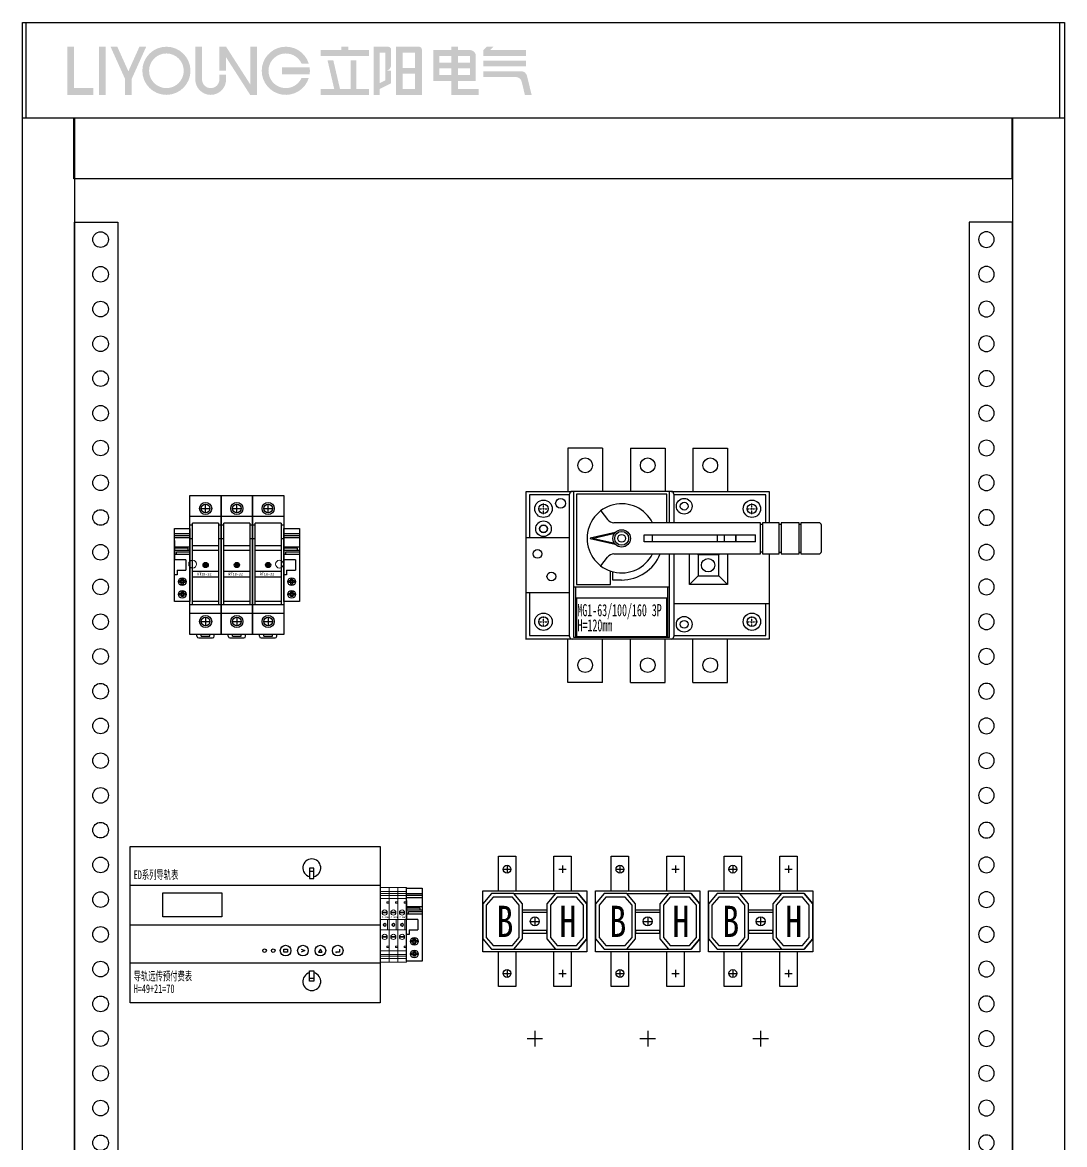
# Model space of a CAD drawing. Extents: x 1419113 to 1419713, y 413697 to 415097.
# Drawn here: x 1419113 to 1419713, y 414451 to 415097 of the extents above; entities that cross this region are included whole.
import ezdxf
from ezdxf.enums import TextEntityAlignment as Align

# ---------------------------------------------------------------- set-up
doc = ezdxf.new("R2010")
doc.units = 0
doc.header["$MEASUREMENT"] = 0
doc.linetypes.add('CENTER', pattern=[2, 1.25, -0.25, 0.25, -0.25])
for name, color, linetype in [('EL-TEXT', 3, 'Continuous'), ('LY-JS-BJ', 7, 'Continuous'), ('LY-JS-YQJ', 7, 'Continuous'), ('布置图', 20, 'Continuous'), ('注释', 1, 'Continuous')]:
    doc.layers.add(name, color=color, linetype=linetype)
doc.layers.add('LY-二次控制图', color=7, linetype='Continuous', lineweight=18)
doc.styles.add('-宋体', font='', dxfattribs={"width": 0.65})
doc.styles.add('宋体', font='', dxfattribs={"width": 0.8, "height": 3.5})
doc.styles.get('-宋体').set_extended_font_data('NSimSun')
doc.styles.get('宋体').set_extended_font_data('SimSun')

# ---------------------------------------------------------------- blocks, each defined once
blk = doc.blocks.new('A$Cf8c1ecd9')
for p, q in [((103.29, 30.78), (105.73, 30.78)), ((98.46, -14.01), (100.46, -14.94)), ((100.46, -14.94), (98.46, -15.86)), ((109.46, -14.01), (108.46, -15.86)), ((108.46, -15.86), (110.46, -15.86)), ((110.46, -15.86), (109.46, -14.01)), ((118.46, -15.86), (118.8, -15.61)), ((118.46, -15.86), (118.8, -16.11)), ((103.29, -30.78), (105.73, -30.78))]:
    blk.add_line(p, q)
at = {"color": 1}
blk.add_line((0, 0), (144, 0), dxfattribs=at)
for points in [[(0, 45), (144, 45), (144, -45), (0, -45)], [(103.29, 26.56), (105.73, 26.56), (105.73, 32.53), (103.29, 32.53)], [(18.77, 18.28), (52.73, 18.28), (52.73, 4.5), (18.77, 4.5)], [(88.46, -14.01), (90.46, -14.01), (90.46, -15.86), (88.46, -15.86)], [(103.29, -26.56), (105.73, -26.56), (105.73, -32.53), (103.29, -32.53)]]:
    blk.add_lwpolyline(points, close=True)
at = {"color": 3}
blk.add_lwpolyline([(0, 22.83), (144, 22.83), (144, -22.17), (0, -22.17)], close=True, dxfattribs=at)
blk.add_lwpolyline([(120.46, -14.01), (120.46, -15.86), (118.46, -15.86)])
for centre, radius in [((89.46, -14.94), 3.07), ((99.46, -14.94), 3.07), ((109.46, -14.94), 3.07), ((119.46, -14.94), 3.07), ((77.33, -14.94), 1.06), ((82.33, -14.94), 1.06)]:
    blk.add_circle(centre, radius)
for centre, start, end in [((104.51, 32.71), 283.60377, 256.39623), ((104.51, -32.71), 103.60377, 76.39623)]:
    blk.add_arc(centre, 5.18, start, end)
at = {"layer": 'LY-二次控制图', "color": 4, "lineweight": -3, "style": '宋体', "width": 0.6}
for s, p in [('ED系列导轨表', (2.01, 26.24)), ('导轨远传预付费表', (2.01, -32.11)), ('H=49+21=70', (2.01, -39.34))]:
    blk.add_text(s, height=5, dxfattribs=at).set_placement(p)
blk = doc.blocks.new('RT18保险 正视图')
at = {"layer": 'LY-JS-YQJ'}
blk.add_hatch(color=1, dxfattribs=at).paths.add_polyline_path([(1.5, -40, 1), (-1.5, -40, 1)])
for p, q in [((-9, -80), (-9, 0)), ((-9, 0), (9, 0)), ((9, 0), (9, -80)), ((0, -10.01), (0, -5.01)), ((9, -12.01), (-9, -12.01)), ((-2.5, -7.51), (2.5, -7.51)), ((-7.5, -17), (-9, -17)), ((7.5, -16), (-7.5, -16)), ((-7.5, -63), (-7.5, -16)), ((7.5, -16), (7.5, -63)), ((9, -17), (7.5, -17)), ((-7.5, -25), (-9, -25)), ((9, -25), (7.5, -25)), ((7.5, -29), (-7.5, -29)), ((7.5, -31.75), (-7.5, -31.75)), ((-7.5, -43.5), (7.5, -43.5)), ((-7.5, -46.9), (7.5, -46.9)), ((9, -63), (-9, -63)), ((7.5, -61), (-7.5, -61)), ((9, -67.99), (-9, -67.99)), ((0, -69.99), (0, -74.99)), ((-2.5, -72.49), (2.5, -72.49)), ((9, -80), (-9, -80)), ((-5, -81), (-5, -80)), ((-4, -82), (4, -82)), ((-2.5, -81), (-2.5, -80)), ((-2.5, -81), (2.5, -81)), ((2.5, -81), (2.5, -80)), ((5, -81), (5, -80))]:
    blk.add_line(p, q, dxfattribs=at)
for centre, radius in [((0, -7.51), 3.5), ((0, -7.51), 2.5), ((0, -72.49), 3.5), ((0, -72.49), 2.5)]:
    blk.add_circle(centre, radius, dxfattribs=at)
at = {"layer": 'LY-JS-YQJ', "color": 1}
blk.add_circle((0, -40), 1.5, dxfattribs=at)
at = {"layer": 'LY-JS-YQJ'}
for centre, start, end in [((-4, -81), 180, 270), ((4, -81), 270, 0)]:
    blk.add_arc(centre, 1, start, end, dxfattribs=at)
at = {"layer": 'LY-JS-YQJ', "insert": (-4.8, -44.5), "char_height": 1.5, "width": 12.3, "attachment_point": 1}
blk.add_mtext('RT18-32', dxfattribs=at)
blk = doc.blocks.new('RT18-32X-6A')
at = {"layer": 'LY-JS-YQJ'}
blk.add_blockref('RT18保险 正视图', (9, 80), dxfattribs=at)
blk = doc.blocks.new('端子堵头')
at = {"layer": 'LY-JS-YQJ'}
for p, q in [((0, 39.03), (9, 39.03)), ((0, 37.96), (9, 37.96)), ((0, 36.73), (9, 36.73)), ((0, 35), (0, 24)), ((9, 35), (9, 24)), ((9, 34.58), (9, 33.47)), ((0, 31.48), (9, 31.48)), ((7.97, 30.59), (0, 30.59)), ((0, 29.53), (9, 29.53)), ((0, 27.32), (9, 27.32)), ((1.25, 27.32), (1.25, 28.56)), ((1.25, 28.56), (9, 28.56)), ((7.97, 29.53), (7.97, 30.59)), ((6.66, 24), (0, 24)), ((6.66, 24), (6.66, 18)), ((1.59, 15.27), (0, 15.27)), ((1.59, 18), (1.59, 15.27)), ((1.59, 18), (6.66, 18))]:
    blk.add_line(p, q, dxfattribs=at)
for points in [[(0, 42), (9, 42), (9, 0), (0, 0)], [(3.2, 12.05), (6.01, 12.05), (6.01, 10.99), (3.2, 10.99)], [(5.06, 12.84), (5.06, 10.03), (3.99, 10.03), (3.99, 12.84)], [(3.2, 4.76), (6.01, 4.76), (6.01, 3.69), (3.2, 3.69)], [(5.13, 5.6), (5.13, 2.79), (4.06, 2.79), (4.06, 5.6)]]:
    blk.add_lwpolyline(points, close=True, dxfattribs=at)
for centre in [(4.54, 11.43), (4.54, 4.14)]:
    blk.add_circle(centre, 2.23, dxfattribs=at)
blk = doc.blocks.new('A$C90d01b57')
at = {"layer": 'LY-二次控制图', "lineweight": -3}
for name, p in [('RT18-32X-6A', (-54, -80)), ('RT18-32X-6A', (-36, -80)), ('RT18-32X-6A', (-18, -80)), ('端子堵头', (-63, -61)), ('端子堵头', (0, -61))]:
    blk.add_blockref(name, p, dxfattribs=at)
blk = doc.blocks.new('A$C2BB77F8B')
at = {"color": 6}
for centre in [(10.5, 0.5), (60.5, 0.5)]:
    blk.add_circle(centre, 2.25, dxfattribs=at)
at = {"color": 0}
blk.add_blockref('A$C90d01b57', (63, 40), dxfattribs=at)
blk = doc.blocks.new('A$C03D07FCC')
for p, q in [((0, 19.03), (5, 19.03)), ((0, 17.96), (5, 17.96)), ((0, 16.73), (5, 16.73)), ((5, 13.21), (3.66, 13.21)), ((3.66, 13.21), (3.66, 12.43)), ((5, 19.03), (10, 19.03)), ((5, 17.96), (10, 17.96)), ((5, 16.73), (10, 16.73)), ((10, 13.21), (8.66, 13.21)), ((8.66, 13.21), (8.66, 12.43)), ((3.66, 12.43), (5, 12.43)), ((5, 12.43), (5, 11.32)), ((8.66, 12.43), (10, 12.43)), ((0, 3), (5, 3)), ((4.07, 3), (4.07, -3)), ((5, 3), (10, 3)), ((9.07, 3), (9.07, -3)), ((0, -3), (5, -3)), ((5, -3), (10, -3)), ((5, -12.33), (3.66, -12.33)), ((3.66, -12.33), (3.66, -13.11)), ((10, -12.33), (8.66, -12.33)), ((8.66, -12.33), (8.66, -13.11)), ((0, -17.12), (5, -17.12)), ((0, -18.19), (5, -18.19)), ((3.66, -13.11), (5, -13.11)), ((5, -17.12), (10, -17.12)), ((5, -18.19), (10, -18.19)), ((8.66, -13.11), (10, -13.11)), ((0, -19.42), (5, -19.42)), ((5, -19.42), (10, -19.42))]:
    blk.add_line(p, q)
at = {"color": 2}
for p, q in [((10, 19.03), (15, 19.03)), ((10, 17.96), (15, 17.96)), ((10, 16.73), (15, 16.73)), ((15, 13.21), (13.66, 13.21)), ((13.66, 13.21), (13.66, 12.43)), ((10, 12.43), (10, 11.32)), ((13.66, 12.43), (15, 12.43)), ((15, 12.43), (15, 11.32)), ((10, 3), (15, 3)), ((14.07, 3), (14.07, -3)), ((10, -3), (15, -3)), ((15, -12.33), (13.66, -12.33)), ((13.66, -12.33), (13.66, -13.11)), ((10, -17.12), (15, -17.12)), ((10, -18.19), (15, -18.19)), ((13.66, -13.11), (15, -13.11)), ((10, -19.42), (15, -19.42))]:
    blk.add_line(p, q, dxfattribs=at)
for points in [[(0, 21.5), (5, 21.5), (5, -21.5), (0, -21.5)], [(5, 21.5), (10, 21.5), (10, -21.5), (5, -21.5)], [(0, 15), (5, 15), (5, -15), (0, -15)], [(5, 15), (10, 15), (10, -15), (5, -15)], [(1.47, 7.3), (3.53, 7.3), (3.53, 6.79), (1.47, 6.79)], [(6.47, 7.3), (8.53, 7.3), (8.53, 6.79), (6.47, 6.79)], [(1.47, -6.71), (3.53, -6.71), (3.53, -7.23), (1.47, -7.23)], [(6.47, -6.71), (8.53, -6.71), (8.53, -7.23), (6.47, -7.23)]]:
    blk.add_lwpolyline(points, close=True)
for points in [[(10, 21.5), (15, 21.5), (15, -21.5), (10, -21.5)], [(10, 15), (15, 15), (15, -15), (10, -15)], [(11.47, 7.3), (13.53, 7.3), (13.53, 6.79), (11.47, 6.79)], [(11.47, -6.71), (13.53, -6.71), (13.53, -7.23), (11.47, -7.23)]]:
    blk.add_lwpolyline(points, close=True, dxfattribs=at)
for centre, radius in [((2.5, 7), 1.5), ((7.5, 7), 1.5), ((2.52, -0.08), 0.879), ((2.52, -0.08), 0.879), ((2.52, -0.08), 0.59), ((7.52, -0.08), 0.879), ((7.52, -0.08), 0.879), ((7.52, -0.08), 0.59), ((2.5, -7), 1.5), ((7.5, -7), 1.5)]:
    blk.add_circle(centre, radius)
for centre, radius in [((12.5, 7), 1.5), ((12.52, -0.08), 0.879), ((12.52, -0.08), 0.879), ((12.52, -0.08), 0.59), ((12.5, -7), 1.5)]:
    blk.add_circle(centre, radius, dxfattribs=at)
at = {"layer": 'LY-二次控制图', "lineweight": -3}
blk.add_blockref('端子堵头', (15, -21), dxfattribs=at)
at = {"char_height": 1, "width": 2.5692, "attachment_point": 1}
for insert in [(0.91, 4.81), (5.91, 4.81)]:
    blk.add_mtext('2.5mm', dxfattribs=dict(at, insert=insert))
at = {"color": 2, "insert": (10.91, 4.81), "char_height": 1, "width": 2.5692, "attachment_point": 1}
blk.add_mtext('2.5mm', dxfattribs=at)
blk = doc.blocks.new('BH-0.66 φ30')
at = {"color": 1}
for p, q in [((-16, 14.6), (-16, 10.4)), ((16, 14.6), (16, 10.4)), ((-18.1, 12.5), (-13.9, 12.5)), ((13.9, 12.5), (18.1, 12.5)), ((-25, -1.5), (-30, -7.5)), ((-12, -1.5), (12, -1.5)), ((12, -1.5), (7, -7.5)), ((25, -1.5), (12, -1.5)), ((25, -1.5), (30, -7.5)), ((7, -7.5), (7, -27.5)), ((-2.59, -17.5), (2.59, -17.5)), ((0, -14.91), (0, -20.09)), ((-30, -27.5), (-25, -33.5)), ((7, -27.5), (12, -33.5)), ((30, -27.5), (25, -33.5)), ((-12, -33.5), (12, -33.5)), ((-18.1, -47.5), (-13.9, -47.5)), ((-16, -45.4), (-16, -49.6)), ((13.9, -47.5), (18.1, -47.5)), ((16, -45.4), (16, -49.6))]:
    blk.add_line(p, q, dxfattribs=at)
for points in [[(-21, 0), (-21, 20), (-11, 20), (-11, 0)], [(11, 0), (11, 20), (21, 20), (21, 0)], [(-25, -1.5), (-30, -7.5), (-30, -27.5), (-25, -33.5), (-12, -33.5), (-7, -27.5), (-7, -7.5), (-12, -1.5), (-25, -1.5)], [(12, -1.5), (7, -7.5), (7, -27.5), (12, -33.5), (25, -33.5), (30, -27.5), (30, -7.5), (25, -1.5), (12, -1.5)], [(-11, -35), (-11, -55), (-21, -55), (-21, -35)], [(21, -35), (21, -55), (11, -55), (11, -35)]]:
    blk.add_lwpolyline(points, dxfattribs=at)
for points in [[(-30, 0), (30, 0), (30, -35), (-30, -35)], [(-24.06, -3.5), (-28, -8.22), (-28, -26.78), (-24.06, -31.5), (-12.94, -31.5), (-9, -26.78), (-9, -8.22), (-12.94, -3.5)], [(12.94, -3.5), (9, -8.22), (9, -26.78), (12.94, -31.5), (24.06, -31.5), (28, -26.78), (28, -8.22), (24.06, -3.5)], [(-7, -10.83), (7, -10.83), (7, -12.4), (-7, -12.4)], [(-7, -24.33), (7, -24.33), (7, -22.76), (-7, -22.76)]]:
    blk.add_lwpolyline(points, close=True, dxfattribs=at)
blk.add_circle((0, -17.5), 2.59, dxfattribs=at)
at = {"layer": 'EL-TEXT', "color": 0, "linetype": 'ByBlock', "lineweight": -3, "style": '-宋体', "width": 0.8}
for s, p in [('B', (-17.19, -17.51)), ('H', (19.08, -17.51))]:
    blk.add_text(s, height=17.94, dxfattribs=at).set_placement(p, align=Align.MIDDLE_CENTER)
blk = doc.blocks.new('A$Cfccfe12f')
at = {"color": 3}
for p, q in [((-151, -100.5), (-151, -109.5)), ((-86, -100.5), (-86, -109.5)), ((-21, -100.5), (-21, -109.5)), ((-155.5, -105), (-146.5, -105)), ((-90.5, -105), (-81.5, -105)), ((-25.5, -105), (-16.5, -105))]:
    blk.add_line(p, q, dxfattribs=at)
for p in [(-151, -20), (-86, -20), (-21, -20)]:
    blk.add_blockref('BH-0.66 φ30', p, dxfattribs=at)
blk = doc.blocks.new('BH-0.66 φ30x3')
at = {"color": 6}
for centre in [(14, 47.5), (79, 47.5), (144, 47.5), (14, -12.5), (79, -12.5), (144, -12.5)]:
    blk.add_circle(centre, 2.25, dxfattribs=at)
at = {"color": 0}
blk.add_blockref('A$Cfccfe12f', (181, 55), dxfattribs=at)
blk = doc.blocks.new('隔离MG1-63 100 3P-2022.3')
at = {"color": 0}
for p, q in [((24, 67.5), (24, 42.5)), ((44, 67.5), (24, 67.5)), ((44, 67.5), (44, 42.5)), ((60, 67.5), (60, 42.5)), ((60, 67.5), (80, 67.5)), ((80, 67.5), (80, 42.5)), ((96, 67.5), (96, 42.5)), ((96, 67.5), (116, 67.5)), ((116, 67.5), (116, 42.5)), ((24, -67.5), (24, -42.5)), ((44, -67.5), (44, -42.5)), ((60, -67.5), (60, -42.5)), ((80, -67.5), (80, -42.5)), ((96, -67.5), (96, -42.5)), ((116, -67.5), (116, -42.5)), ((44, -67.5), (24, -67.5)), ((60, -67.5), (80, -67.5)), ((96, -67.5), (116, -67.5))]:
    blk.add_line(p, q, dxfattribs=at)
at = {"color": 0, "linetype": 'Continuous', "lineweight": 25}
for p, q in [((0, -42.5), (0, 42.5)), ((0, 42.5), (26.5, 42.5)), ((2, 40.5), (2, 15.75)), ((25, 40.5), (2, 40.5)), ((25, -41), (25, 41)), ((83.5, 42.5), (26.5, 42.5)), ((27.5, -41.5), (27.5, 42.5)), ((29, 41), (29, -11)), ((81, 41), (29, 41)), ((81, 24.5), (81, 41)), ((82.5, 24.5), (82.5, 42.5)), ((83.5, 42.5), (140, 42.5)), ((85, 41), (85, 24.5)), ((138, 40.5), (85, 40.5)), ((138, 24.5), (138, 40.5)), ((140, 42.5), (140, 24.5)), ((43.06, 31.41), (46.9, 26.3)), ((135, 24.5), (50.5, 24.5)), ((135, 6.5), (135, 24.5)), ((136, 23.5), (135, 23.5)), ((145.75, 24.5), (136, 24.5)), ((136, 24.5), (136, 6.5)), ((145.75, 6.5), (145.75, 24.5)), ((146.75, 23.5), (145.75, 23.5)), ((157.25, 24.5), (146.75, 24.5)), ((146.75, 24.5), (146.75, 6.5)), ((157.25, 6.5), (157.25, 24.5)), ((158.25, 23.5), (157.25, 23.5)), ((158.25, 24.5), (158.25, 6.5)), ((168.5, 24.5), (158.25, 24.5)), ((170, 8), (170, 23)), ((25, 15.75), (0, 15.75)), ((51.25, 18.79), (36.86, 15.6)), ((36.86, 15.4), (51.21, 12.22)), ((38, 15.48), (51, 18.48)), ((51, 12.48), (38, 15.48)), ((68, 13.5), (68, 17.5)), ((68, 17.5), (132, 17.5)), ((132, 13.5), (68, 13.5)), ((72.51, 17.5), (72.51, 13.5)), ((109.96, 17.5), (109.96, 13.5)), ((114, 17.5), (114, 13.5)), ((120.57, 17.5), (120.57, 13.5)), ((120.9, 13.5), (120.9, 17.5)), ((132, 13.5), (132, 17.5)), ((50.5, 6.5), (135, 6.5)), ((82.5, -41.5), (82.5, 6.5)), ((85, 6.5), (85, -41)), ((94, -11), (94, 6.5)), ((98.5, 6.5), (99, 6)), ((111.5, 6.5), (111, 6)), ((116, 6.5), (116, -11)), ((136, 7.5), (135, 7.5)), ((136, 6.5), (145.75, 6.5)), ((140, 6.5), (140, -42.5)), ((145.75, 7.5), (146.75, 7.5)), ((146.75, 6.5), (157.25, 6.5)), ((157.25, 7.5), (158.25, 7.5)), ((158.25, 6.5), (168.5, 6.5)), ((43.06, -0.41), (46.9, 4.7)), ((99, 6), (99, -6)), ((111, 6), (99, 6)), ((111, -6), (111, 6)), ((48.5, -11), (48.5, -3.29)), ((50, -8.5), (50, -3.75)), ((99, -6), (94, -11)), ((99, -6), (111, -6)), ((111, -6), (116, -11)), ((27.5, -12.5), (82.5, -12.5)), ((28.5, -12.5), (28.5, -41.5)), ((29, -11), (48.5, -11)), ((54.86, -8.5), (50, -8.5)), ((81.5, -41.5), (81.5, -12.5)), ((116, -11), (94, -11)), ((0, -15.75), (25, -15.75)), ((2, -15.75), (2, -40.5)), ((29, -19), (29, -41)), ((81, -19), (29, -19)), ((81, -41), (81, -19)), ((85, -22), (140, -22)), ((138, -40.5), (138, -22)), ((140, -42.5), (-0.42, -42.5)), ((2, -40.5), (25, -40.5)), ((82.5, -41.5), (27.5, -41.5)), ((29, -41), (81, -41)), ((85, -40.5), (138, -40.5))]:
    blk.add_line(p, q, dxfattribs=at)
at = {"color": 1, "linetype": 'CENTER', "ltscale": 0.11}
for p, q in [((6.98, 32.5), (13.03, 32.5)), ((10, 29.47), (10, 35.52)), ((126.98, 32.5), (133.03, 32.5)), ((130, 29.47), (130, 35.52)), ((10, -35.53), (10, -29.48)), ((10, -35.53), (10, -29.48)), ((130, -35.53), (130, -29.48)), ((6.98, -32.5), (13.03, -32.5)), ((6.98, -32.5), (13.03, -32.5)), ((126.98, -32.5), (133.03, -32.5))]:
    blk.add_line(p, q, dxfattribs=at)
at = {"color": 0}
for centre, radius in [((34, 57.5), 4.25), ((70, 57.5), 4.25), ((106, 57.5), 4.25), ((104.77, 0), 3.85), ((34, -57.5), 4.25), ((70, -57.5), 4.25), ((106, -57.5), 4.25)]:
    blk.add_circle(centre, radius, dxfattribs=at)
at = {"color": 0, "linetype": 'Continuous', "lineweight": 25}
for centre, radius in [((10, 32.5), 5), ((10, 32.5), 2.75), ((19.82, 35.63), 2.85), ((91, 34), 4.5), ((91, 34), 2.25), ((130, 32.5), 5), ((130, 32.5), 2.75), ((10, 21), 4.5), ((10, 21), 2.25), ((10, 21), 2.15), ((55, 15.48), 5), ((55, 15.48), 4), ((55, 15.5), 2.25), ((6.51, 6.5), 2.5), ((14.51, -6.5), 2.5), ((10, -32.5), 5), ((10, -32.5), 2.75), ((91, -34), 4.5), ((91, -34), 2.25), ((130, -32.5), 5), ((130, -32.5), 2.75)]:
    blk.add_circle(centre, radius, dxfattribs=at)
for centre, radius, start, end in [((26.5, 41), 1.5, 90, 180), ((83.5, 41), 1.5, 0, 90), ((55, 15.5), 19.89, 26.90784, 333.09217), ((50.5, 29), 4.5, 216.90982, 270), ((168.5, 23), 1.5, 0, 90), ((36.88, 15.5), 0.1, 102.5, 257.50001), ((50.5, 2), 4.5, 90, 143.09018), ((54.93, 15.5), 24, 269.82698, 337.97569), ((168.5, 8), 1.5, 270, 0), ((26.5, -41), 1.5, 180, 270), ((83.5, -41), 1.5, 270, 0)]:
    blk.add_arc(centre, radius, start, end, dxfattribs=at)
at = {"color": 4, "linetype": 'ByBlock', "style": '宋体', "width": 0.6}
for s, p in [('MG1-63/100/160 3P', (29.5, -25.85)), ('H=120mm', (29.59, -34.58))]:
    blk.add_text(s, height=7, dxfattribs=at).set_placement(p, align=Align.MIDDLE_LEFT)
blk = doc.blocks.new('*U16')
at = {"layer": 'LY-JS-BJ', "color": 6}
blk.add_circle((0, 0), 4.5, dxfattribs=at)
blk = doc.blocks.new('*U17')
at = {"layer": 'LY-JS-BJ', "color": 0, "linetype": 'ByBlock', "lineweight": -2, "transparency": 16777216}
for p in [(0, 0), (0, -20), (0, -40), (0, -60), (0, -80), (0, -100), (0, -120), (0, -140), (0, -160), (0, -180), (0, -200), (0, -220), (0, -240), (0, -260), (0, -280), (0, -300), (0, -320), (0, -340), (0, -360), (0, -380), (0, -400), (0, -420), (0, -440), (0, -460), (0, -480), (0, -500), (0, -520), (0, -540), (0, -560), (0, -580), (0, -600), (0, -620), (0, -640), (0, -660), (0, -680), (0, -700), (0, -720), (0, -740), (0, -760), (0, -780), (0, -800), (0, -820), (0, -840), (0, -860), (0, -880), (0, -900), (0, -920), (0, -940), (0, -960), (0, -980), (0, -1000), (0, -1020), (0, -1040), (0, -1060), (0, -1080), (0, -1100), (0, -1120), (0, -1140), (0, -1160), (0, -1180)]:
    blk.add_blockref('*U16', p, dxfattribs=at)
blk = doc.blocks.new('*U21')
at = {"layer": 'LY-JS-BJ', "color": 6}
blk.add_circle((0, 0), 4.5, dxfattribs=at)
blk = doc.blocks.new('*U22')
at = {"layer": 'LY-JS-BJ', "color": 0, "linetype": 'ByBlock', "lineweight": -2, "transparency": 16777216}
for p in [(0, 0), (0, -20), (0, -40), (0, -60), (0, -80), (0, -100), (0, -120), (0, -140), (0, -160), (0, -180), (0, -200), (0, -220), (0, -240), (0, -260), (0, -280), (0, -300), (0, -320), (0, -340), (0, -360), (0, -380), (0, -400), (0, -420), (0, -440), (0, -460), (0, -480), (0, -500), (0, -520), (0, -540), (0, -560), (0, -580), (0, -600), (0, -620), (0, -640), (0, -660), (0, -680), (0, -700), (0, -720), (0, -740), (0, -760), (0, -780), (0, -800), (0, -820), (0, -840), (0, -860), (0, -880), (0, -900), (0, -920), (0, -940), (0, -960), (0, -980), (0, -1000), (0, -1020), (0, -1040), (0, -1060), (0, -1080), (0, -1100), (0, -1120), (0, -1140), (0, -1160), (0, -1180)]:
    blk.add_blockref('*U21', p, dxfattribs=at)
blk = doc.blocks.new('911')
at = {"layer": 'LY-JS-BJ'}
for points in [[(-201.58, 15.72), (-207.13, 15.72), (-207.13, -23.88), (-199.21, -23.88), (-185.74, -23.88), (-185.74, -18.34), (-201.58, -18.34), (-201.58, -16.76)], [(-175.45, 15.72), (-180.99, 15.72), (-180.99, -23.88), (-175.45, -23.88)], [(-142.18, 15.72), (-147.73, 15.72), (-156.83, -4.52), (-165.94, 15.72), (-171.49, 15.72), (-159.61, -10.68), (-159.61, -23.88), (-154.06, -23.88), (-154.06, -10.68)], [(-96.25, -11.21), (-96.25, 15.72), (-101.79, 15.72), (-101.79, -11.21, 1), (-76.45, -11.21), (-76.45, -7.25), (-81.99, -7.25), (-81.99, -11.21, -1)], [(-76.45, 15.72), (-81.99, 15.72), (-81.99, -4.08), (-76.45, -4.08), (-76.45, 7), (-56.65, -23.88), (-51.1, -23.88), (-51.1, 15.72), (-56.65, 15.72), (-56.65, -15.17)], [(-8.45, -10.02), (-14.38, -10.02, -4.581742), (-14.38, 1.86), (-8.45, 1.86, 6.513131)], [(41.02, 12.94), (23.99, 12.94), (23.99, 15.72), (18.44, 15.72), (18.44, 12.94), (1.42, 12.94), (1.42, 8.19), (41.02, 8.19)], [(59.23, -4.08), (54.48, -4.08), (54.48, -12), (49.73, -14.38), (49.73, 10.96), (54.48, 10.96), (54.48, -4.08, 0.414214), (59.23, 0.67), (59.23, 13.34, 0.414214), (56.86, 15.72), (49.73, 15.72), (44.98, 15.72), (44.98, -23.88), (49.73, -23.88), (49.73, -19.13), (59.23, -14.38)], [(170.1, 12.94), (140.8, 12.94), (143.57, 15.72), (138.03, 15.72), (135.25, 12.94), (135.25, 8.19), (170.1, 8.19)], [(41.02, -19.13), (30.72, -19.13), (30.72, 4.63), (25.97, 4.63), (25.97, -19.13), (17.26, -19.13), (11.71, 4.63), (6.96, 4.63), (12.5, -19.13), (1.42, -19.13), (1.42, -23.88), (41.02, -23.88)], [(170.1, 4.23), (135.25, 4.23), (135.25, -0.52), (170.1, -0.52)], [(-7.74, -1.31), (-30.51, -1.31), (-30.51, -6.86), (-7.74, -6.86, 0.070346)], [(166.37, -4.48), (135.25, -4.48), (135.25, -9.23), (161.99, -9.23, -0.345496), (166.61, -12.85), (169.31, -23.88), (174.85, -23.88), (170.99, -8.1, 0.345496)]]:
    blk.add_hatch(color=7, dxfattribs=at).paths.add_polyline_path(points)
h = blk.add_hatch(color=7, dxfattribs=at)
h.paths.add_polyline_path([(-105.75, -4.08, 1), (-145.35, -4.08, 1)])
h.paths.add_polyline_path([(-139.81, -4.08, -1), (-111.29, -4.08, -1)], flags=16)
h = blk.add_hatch(color=7, dxfattribs=at)
h.paths.add_polyline_path([(84.58, 13.34, 0.414214), (82.2, 15.72), (63.19, 15.72), (63.19, -23.88), (84.58, -23.88)])
h.paths.add_polyline_path([(68.74, -19.13), (68.74, -6.46), (79.03, -6.46), (79.03, -19.13)], flags=16)
h.paths.add_polyline_path([(68.74, -1.71), (68.74, 10.96), (79.03, 10.96), (79.03, -1.71)], flags=16)
h = blk.add_hatch(color=7, dxfattribs=at)
h.paths.add_polyline_path([(124.17, 12.94), (114.27, 12.94), (114.27, 15.72), (108.72, 15.72), (108.72, 12.94), (94.07, 12.94), (94.07, -12.4), (108.72, -12.4), (108.72, -23.88), (131.29, -23.88), (131.29, -19.13), (114.27, -19.13), (114.27, -12.4), (128.92, -12.4), (128.92, 8.19, 0.414214)])
h.paths.add_polyline_path([(114.27, 8.19), (124.17, 8.19), (124.17, 2.65), (114.27, 2.65)], flags=16)
h.paths.add_polyline_path([(108.72, 8.19), (108.72, 2.65), (98.82, 2.65), (98.82, 8.19)], flags=16)
h.paths.add_polyline_path([(114.27, -2.1), (124.17, -2.1), (124.17, -7.65), (114.27, -7.65)], flags=16)
h.paths.add_polyline_path([(108.72, -2.1), (108.72, -7.65), (98.82, -7.65), (98.82, -2.1)], flags=16)

msp = doc.modelspace()

# ---------------------------------------------------------------- linework, layer by layer
at = {"layer": 'LY-JS-BJ', "color": 6, "ltscale": 50}
msp.add_line((1419112.82, 415041.73), (1419712.82, 415041.73), dxfattribs=at)
for points in [[(1419114.95, 415041.73), (1419114.95, 415096.73)], [(1419709.95, 415096.73), (1419709.95, 415041.73)], [(1419682.45, 415041.73), (1419682.45, 415006.73), (1419142.45, 415006.73), (1419142.45, 415041.73)], [(1419142.82, 415041.73), (1419142.82, 413696.73)], [(1419682.82, 415041.73), (1419682.82, 413696.73)]]:
    msp.add_lwpolyline(points, dxfattribs=at)
at = {"layer": 'LY-JS-BJ', "color": 6, "lineweight": -3}
for points in [[(1419167.82, 414981.73), (1419167.82, 413781.73), (1419142.82, 413781.73), (1419142.82, 414981.73)], [(1419657.82, 414981.73), (1419657.82, 413781.73), (1419682.82, 413781.73), (1419682.82, 414981.73)]]:
    msp.add_lwpolyline(points, close=True, dxfattribs=at)
at = {"layer": '布置图', "ltscale": 50}
msp.add_lwpolyline([(1419112.82, 415096.73), (1419712.82, 415096.73), (1419712.82, 413696.73), (1419112.82, 413696.73)], close=True, dxfattribs=at)

# ---------------------------------------------------------------- block references
at = {"color": 6}
for name, p in [('隔离MG1-63 100 3P-2022.3', (1419402.82, 414784.23)), ('BH-0.66 φ30x3', (1419377.82, 414561.73))]:
    msp.add_blockref(name, p, dxfattribs=at)
at = {"layer": 'LY-JS-BJ', "color": 6, "lineweight": -3, "xscale": 0.6999999999534339, "yscale": 0.6999999999534339, "zscale": 0.6999999999534339}
msp.add_blockref('911', (1419283.59, 415071.75), dxfattribs=at)
at = {"layer": 'LY-JS-BJ', "color": 6, "lineweight": -3}
msp.add_blockref('*U22', (1419157.82, 414971.73), dxfattribs=at)
at = {"layer": 'LY-JS-BJ', "color": 6, "lineweight": -3, "xscale": -1}
msp.add_blockref('*U17', (1419667.82, 414971.73), dxfattribs=at)
at = {"layer": 'LY-二次控制图', "color": 6, "lineweight": -3}
for name, p in [('A$C2BB77F8B', (1419200.28, 414784.39)), ('A$C03D07FCC', (1419318.87, 414577.3))]:
    msp.add_blockref(name, p, dxfattribs=at)
at = {"layer": '注释', "color": 0}
msp.add_blockref('A$Cf8c1ecd9', (1419174.87, 414577.3), dxfattribs=at)

doc.saveas('drawing.dxf')
